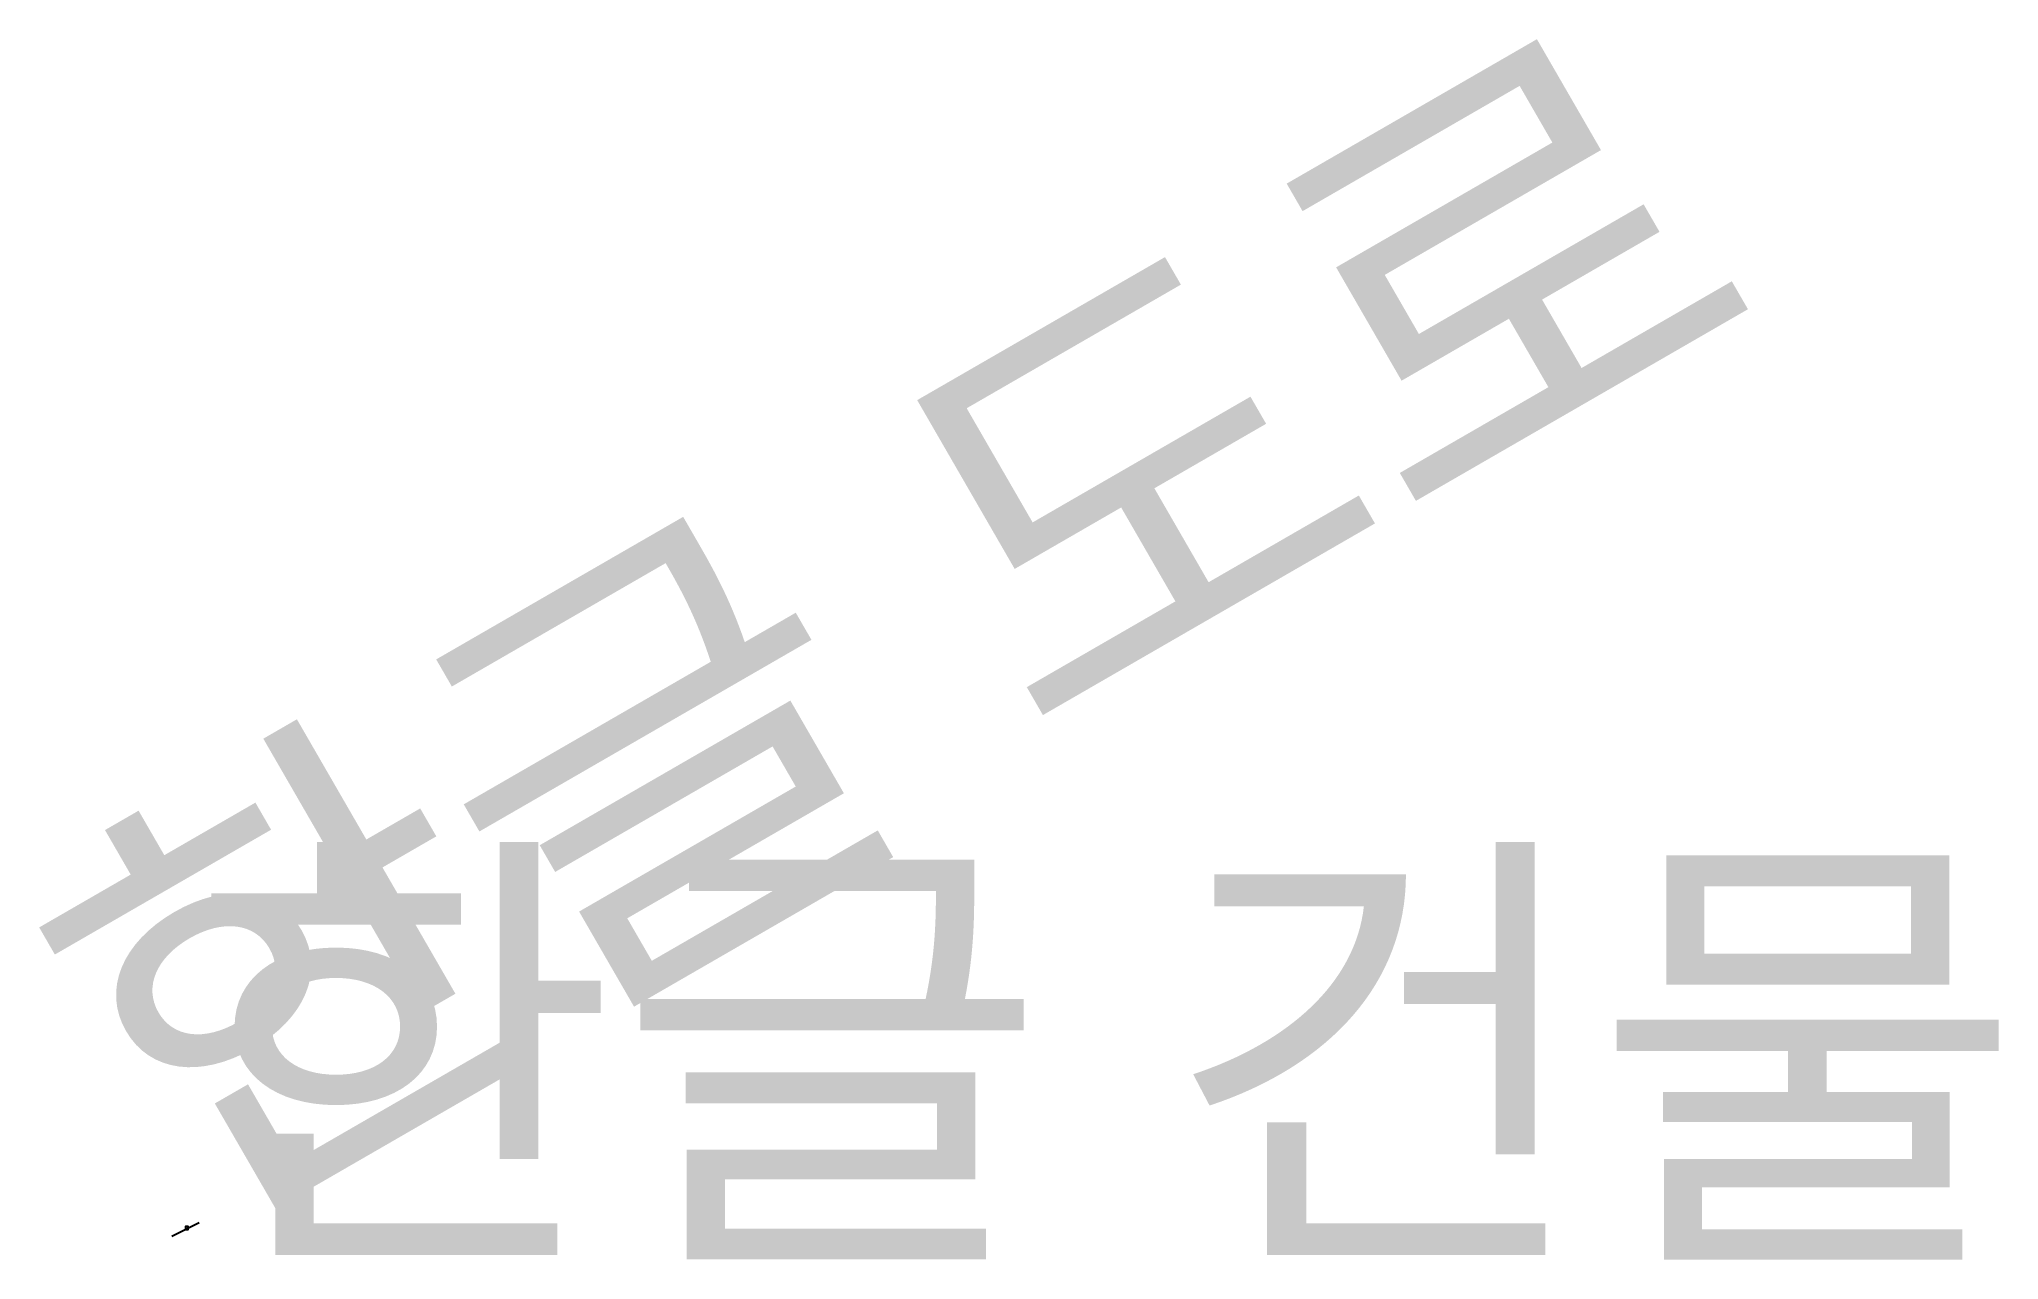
# Model space of a CAD drawing. Extents: x 125.9 to 140.2, y 37.2 to 46.1.
import ezdxf

# ---------------------------------------------------------------- set-up
doc = ezdxf.new("R2010")
doc.units = 0
doc.layers.add('LABEL', color=7, linetype='Continuous')
doc.layers.add('sample_labeled', color=7, linetype='Continuous')
doc.styles.add('Korean', font='malgun.ttf')

msp = doc.modelspace()

# ---------------------------------------------------------------- linework, layer by layer
at = {"layer": 'sample_labeled'}
msp.add_lwpolyline([(126.9, 37.4), (127.1, 37.5)], dxfattribs=at)
msp.add_lwpolyline([(127, 37.45), (127.02, 37.45), (127.02, 37.47), (127, 37.47), (127, 37.45)], close=True, dxfattribs=at)

# ---------------------------------------------------------------- texts
at = {"layer": 'LABEL', "style": 'Korean'}
msp.add_text('한글 도로', height=2.5, rotation=30, dxfattribs=at).set_placement((127, 37.45))
msp.add_text('한글 건물', height=2.5, dxfattribs=at).set_placement((127.01, 37.46))

doc.saveas('drawing.dxf')
